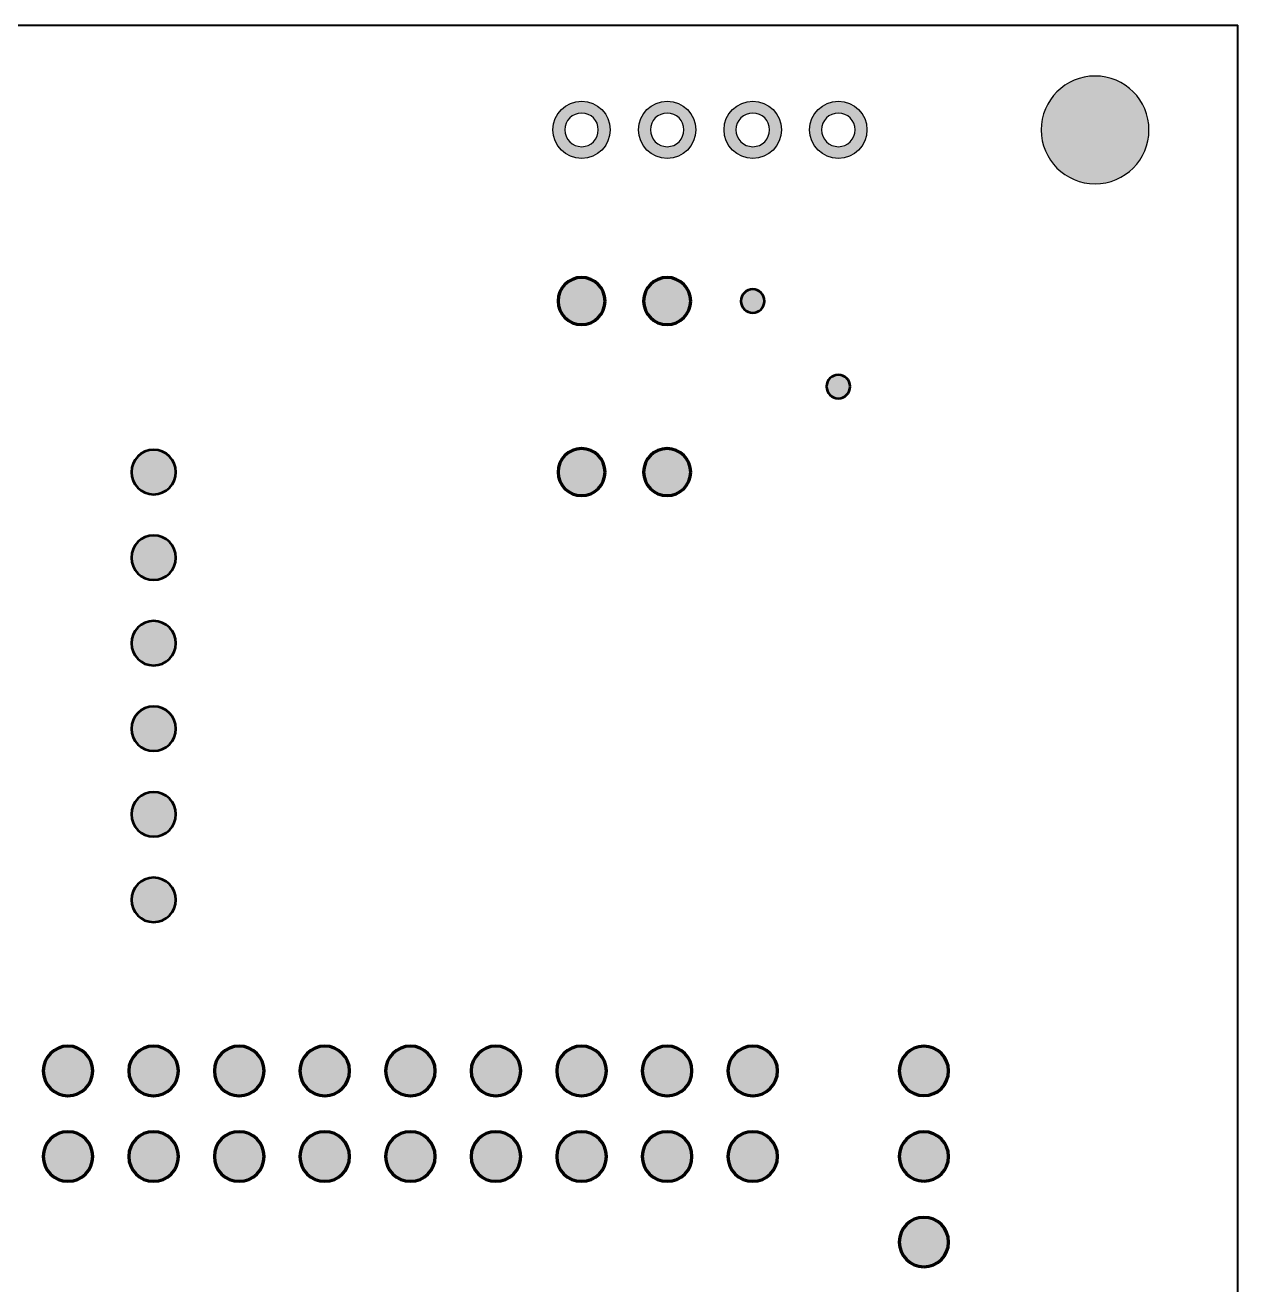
# Model space of a CAD drawing. Header units: inches. Extents: x 3.6 to 73.4, y 3.8 to 78.6.
# Drawn here: x 37.45 to 73.44, y 41.17 to 78.57 of the extents above; entities that cross this region are included whole.
import ezdxf

# ---------------------------------------------------------------- set-up
doc = ezdxf.new("R2010")
doc.units = ezdxf.units.IN
doc.header["$MEASUREMENT"] = 0
doc.layers.add('Layer 1', color=7, linetype='Continuous')

msp = doc.modelspace()

# ---------------------------------------------------------------- hatches: boundary and pattern name
at = {"layer": 'Layer 1'}
h = msp.add_hatch(color=7, dxfattribs=at)
h.dxf.hatch_style = 2
h.paths.add_polyline_path([(3.642, 78.561), (3.642, 3.764), (3.636, 3.764), (3.636, 3.769), (73.433, 3.769), (73.433, 3.764), (73.428, 3.764), (73.428, 78.561), (73.433, 78.561), (73.433, 78.555), (3.636, 78.555), (3.636, 78.561)])
h.paths.add_polyline_path([(3.636, 78.566), (73.433, 78.566), (73.439, 78.566), (73.439, 78.561), (73.439, 3.764), (73.439, 3.759), (73.433, 3.759), (3.636, 3.759), (3.631, 3.759), (3.631, 3.764), (3.631, 78.561), (3.631, 78.566)])
h = msp.add_hatch(color=7, dxfattribs=at)
edge = h.paths.add_edge_path()
edge.add_spline(control_points=[(70.803, 75.456), (70.803, 74.573), (70.087, 73.856), (69.203, 73.856), (68.32, 73.856), (67.603, 74.573), (67.603, 75.456), (67.603, 76.34), (68.32, 77.056), (69.203, 77.056), (70.087, 77.056), (70.803, 76.34), (70.803, 75.456)], knot_values=[0, 0, 0, 0, 1, 1, 1, 2, 2, 2, 3, 3, 3, 4, 4, 4, 4], degree=3, periodic=1)
h = msp.add_hatch(color=7, dxfattribs=at)
h.dxf.hatch_style = 2
edge = h.paths.add_edge_path()
edge.add_spline(control_points=[(53.967, 75.956), (54.244, 75.956), (54.461, 75.738), (54.461, 75.462), (54.461, 75.185), (54.244, 74.959), (53.967, 74.959), (53.691, 74.959), (53.465, 75.185), (53.465, 75.462), (53.465, 75.738), (53.691, 75.956), (53.967, 75.956)], knot_values=[0, 0, 0, 0, 1, 1, 1, 2, 2, 2, 3, 3, 3, 4, 4, 4, 4], degree=3, periodic=1)
edge = h.paths.add_edge_path()
edge.add_spline(control_points=[(53.967, 76.308), (53.498, 76.308), (53.112, 75.931), (53.112, 75.462), (53.112, 74.992), (53.498, 74.606), (53.967, 74.606), (54.437, 74.606), (54.814, 74.992), (54.814, 75.462), (54.814, 75.931), (54.437, 76.308), (53.967, 76.308)], knot_values=[0, 0, 0, 0, 1, 1, 1, 2, 2, 2, 3, 3, 3, 4, 4, 4, 4], degree=3, periodic=1)
h = msp.add_hatch(color=7, dxfattribs=at)
h.dxf.hatch_style = 2
edge = h.paths.add_edge_path()
edge.add_spline(control_points=[(56.507, 75.956), (56.784, 75.956), (57.001, 75.738), (57.001, 75.462), (57.001, 75.185), (56.784, 74.959), (56.507, 74.959), (56.231, 74.959), (56.005, 75.185), (56.005, 75.462), (56.005, 75.738), (56.231, 75.956), (56.507, 75.956)], knot_values=[0, 0, 0, 0, 1, 1, 1, 2, 2, 2, 3, 3, 3, 4, 4, 4, 4], degree=3, periodic=1)
edge = h.paths.add_edge_path()
edge.add_spline(control_points=[(56.507, 76.308), (56.038, 76.308), (55.652, 75.931), (55.652, 75.462), (55.652, 74.992), (56.038, 74.606), (56.507, 74.606), (56.977, 74.606), (57.354, 74.992), (57.354, 75.462), (57.354, 75.931), (56.977, 76.308), (56.507, 76.308)], knot_values=[0, 0, 0, 0, 1, 1, 1, 2, 2, 2, 3, 3, 3, 4, 4, 4, 4], degree=3, periodic=1)
h = msp.add_hatch(color=7, dxfattribs=at)
h.dxf.hatch_style = 2
edge = h.paths.add_edge_path()
edge.add_spline(control_points=[(59.047, 75.956), (59.324, 75.956), (59.541, 75.738), (59.541, 75.462), (59.541, 75.185), (59.324, 74.959), (59.047, 74.959), (58.771, 74.959), (58.545, 75.185), (58.545, 75.462), (58.545, 75.738), (58.771, 75.956), (59.047, 75.956)], knot_values=[0, 0, 0, 0, 1, 1, 1, 2, 2, 2, 3, 3, 3, 4, 4, 4, 4], degree=3, periodic=1)
edge = h.paths.add_edge_path()
edge.add_spline(control_points=[(59.047, 76.308), (58.578, 76.308), (58.192, 75.931), (58.192, 75.462), (58.192, 74.992), (58.578, 74.606), (59.047, 74.606), (59.517, 74.606), (59.894, 74.992), (59.894, 75.462), (59.894, 75.931), (59.517, 76.308), (59.047, 76.308)], knot_values=[0, 0, 0, 0, 1, 1, 1, 2, 2, 2, 3, 3, 3, 4, 4, 4, 4], degree=3, periodic=1)
h = msp.add_hatch(color=7, dxfattribs=at)
h.dxf.hatch_style = 2
edge = h.paths.add_edge_path()
edge.add_spline(control_points=[(61.587, 75.956), (61.864, 75.956), (62.081, 75.738), (62.081, 75.462), (62.081, 75.185), (61.864, 74.959), (61.587, 74.959), (61.311, 74.959), (61.085, 75.185), (61.085, 75.462), (61.085, 75.738), (61.311, 75.956), (61.587, 75.956)], knot_values=[0, 0, 0, 0, 1, 1, 1, 2, 2, 2, 3, 3, 3, 4, 4, 4, 4], degree=3, periodic=1)
edge = h.paths.add_edge_path()
edge.add_spline(control_points=[(61.587, 76.308), (61.118, 76.308), (60.732, 75.931), (60.732, 75.462), (60.732, 74.992), (61.118, 74.606), (61.587, 74.606), (62.057, 74.606), (62.434, 74.992), (62.434, 75.462), (62.434, 75.931), (62.057, 76.308), (61.587, 76.308)], knot_values=[0, 0, 0, 0, 1, 1, 1, 2, 2, 2, 3, 3, 3, 4, 4, 4, 4], degree=3, periodic=1)
h = msp.add_hatch(color=7, dxfattribs=at)
edge = h.paths.add_edge_path()
edge.add_spline(control_points=[(54.662, 70.376), (54.662, 69.991), (54.349, 69.678), (53.963, 69.678), (53.577, 69.678), (53.265, 69.991), (53.265, 70.376), (53.265, 70.762), (53.577, 71.075), (53.963, 71.075), (54.349, 71.075), (54.662, 70.762), (54.662, 70.376)], knot_values=[0, 0, 0, 0, 1, 1, 1, 2, 2, 2, 3, 3, 3, 4, 4, 4, 4], degree=3, periodic=1)
h = msp.add_hatch(color=7, dxfattribs=at)
edge = h.paths.add_edge_path()
edge.add_spline(control_points=[(57.202, 70.376), (57.202, 69.991), (56.889, 69.678), (56.503, 69.678), (56.117, 69.678), (55.805, 69.991), (55.805, 70.376), (55.805, 70.762), (56.117, 71.075), (56.503, 71.075), (56.889, 71.075), (57.202, 70.762), (57.202, 70.376)], knot_values=[0, 0, 0, 0, 1, 1, 1, 2, 2, 2, 3, 3, 3, 4, 4, 4, 4], degree=3, periodic=1)
h = msp.add_hatch(color=7, dxfattribs=at)
edge = h.paths.add_edge_path()
edge.add_spline(control_points=[(59.393, 70.376), (59.393, 70.183), (59.236, 70.026), (59.043, 70.026), (58.85, 70.026), (58.693, 70.183), (58.693, 70.376), (58.693, 70.57), (58.85, 70.726), (59.043, 70.726), (59.236, 70.726), (59.393, 70.57), (59.393, 70.376)], knot_values=[0, 0, 0, 0, 1, 1, 1, 2, 2, 2, 3, 3, 3, 4, 4, 4, 4], degree=3, periodic=1)
h = msp.add_hatch(color=7, dxfattribs=at)
edge = h.paths.add_edge_path()
edge.add_spline(control_points=[(61.933, 67.836), (61.933, 67.643), (61.776, 67.486), (61.583, 67.486), (61.39, 67.486), (61.233, 67.643), (61.233, 67.836), (61.233, 68.03), (61.39, 68.186), (61.583, 68.186), (61.776, 68.186), (61.933, 68.03), (61.933, 67.836)], knot_values=[0, 0, 0, 0, 1, 1, 1, 2, 2, 2, 3, 3, 3, 4, 4, 4, 4], degree=3, periodic=1)
h = msp.add_hatch(color=7, dxfattribs=at)
edge = h.paths.add_edge_path()
edge.add_spline(control_points=[(41.924, 65.296), (41.924, 64.932), (41.628, 64.636), (41.263, 64.636), (40.898, 64.636), (40.603, 64.932), (40.603, 65.296), (40.603, 65.661), (40.898, 65.957), (41.263, 65.957), (41.628, 65.957), (41.924, 65.661), (41.924, 65.296)], knot_values=[0, 0, 0, 0, 1, 1, 1, 2, 2, 2, 3, 3, 3, 4, 4, 4, 4], degree=3, periodic=1)
h = msp.add_hatch(color=7, dxfattribs=at)
edge = h.paths.add_edge_path()
edge.add_spline(control_points=[(54.662, 65.296), (54.662, 64.911), (54.349, 64.598), (53.963, 64.598), (53.577, 64.598), (53.265, 64.911), (53.265, 65.296), (53.265, 65.682), (53.577, 65.995), (53.963, 65.995), (54.349, 65.995), (54.662, 65.682), (54.662, 65.296)], knot_values=[0, 0, 0, 0, 1, 1, 1, 2, 2, 2, 3, 3, 3, 4, 4, 4, 4], degree=3, periodic=1)
h = msp.add_hatch(color=7, dxfattribs=at)
edge = h.paths.add_edge_path()
edge.add_spline(control_points=[(57.202, 65.296), (57.202, 64.911), (56.889, 64.598), (56.503, 64.598), (56.117, 64.598), (55.805, 64.911), (55.805, 65.296), (55.805, 65.682), (56.117, 65.995), (56.503, 65.995), (56.889, 65.995), (57.202, 65.682), (57.202, 65.296)], knot_values=[0, 0, 0, 0, 1, 1, 1, 2, 2, 2, 3, 3, 3, 4, 4, 4, 4], degree=3, periodic=1)
h = msp.add_hatch(color=7, dxfattribs=at)
edge = h.paths.add_edge_path()
edge.add_spline(control_points=[(41.924, 62.756), (41.924, 62.392), (41.628, 62.096), (41.263, 62.096), (40.898, 62.096), (40.603, 62.392), (40.603, 62.756), (40.603, 63.121), (40.898, 63.417), (41.263, 63.417), (41.628, 63.417), (41.924, 63.121), (41.924, 62.756)], knot_values=[0, 0, 0, 0, 1, 1, 1, 2, 2, 2, 3, 3, 3, 4, 4, 4, 4], degree=3, periodic=1)
h = msp.add_hatch(color=7, dxfattribs=at)
edge = h.paths.add_edge_path()
edge.add_spline(control_points=[(41.924, 60.216), (41.924, 59.852), (41.628, 59.556), (41.263, 59.556), (40.898, 59.556), (40.603, 59.852), (40.603, 60.216), (40.603, 60.581), (40.898, 60.877), (41.263, 60.877), (41.628, 60.877), (41.924, 60.581), (41.924, 60.216)], knot_values=[0, 0, 0, 0, 1, 1, 1, 2, 2, 2, 3, 3, 3, 4, 4, 4, 4], degree=3, periodic=1)
h = msp.add_hatch(color=7, dxfattribs=at)
edge = h.paths.add_edge_path()
edge.add_spline(control_points=[(41.924, 57.676), (41.924, 57.312), (41.628, 57.016), (41.263, 57.016), (40.898, 57.016), (40.603, 57.312), (40.603, 57.676), (40.603, 58.041), (40.898, 58.337), (41.263, 58.337), (41.628, 58.337), (41.924, 58.041), (41.924, 57.676)], knot_values=[0, 0, 0, 0, 1, 1, 1, 2, 2, 2, 3, 3, 3, 4, 4, 4, 4], degree=3, periodic=1)
h = msp.add_hatch(color=7, dxfattribs=at)
edge = h.paths.add_edge_path()
edge.add_spline(control_points=[(41.924, 55.136), (41.924, 54.772), (41.628, 54.476), (41.263, 54.476), (40.898, 54.476), (40.603, 54.772), (40.603, 55.136), (40.603, 55.501), (40.898, 55.797), (41.263, 55.797), (41.628, 55.797), (41.924, 55.501), (41.924, 55.136)], knot_values=[0, 0, 0, 0, 1, 1, 1, 2, 2, 2, 3, 3, 3, 4, 4, 4, 4], degree=3, periodic=1)
h = msp.add_hatch(color=7, dxfattribs=at)
edge = h.paths.add_edge_path()
edge.add_spline(control_points=[(41.924, 52.596), (41.924, 52.232), (41.628, 51.936), (41.263, 51.936), (40.898, 51.936), (40.603, 52.232), (40.603, 52.596), (40.603, 52.961), (40.898, 53.257), (41.263, 53.257), (41.628, 53.257), (41.924, 52.961), (41.924, 52.596)], knot_values=[0, 0, 0, 0, 1, 1, 1, 2, 2, 2, 3, 3, 3, 4, 4, 4, 4], degree=3, periodic=1)
h = msp.add_hatch(color=7, dxfattribs=at)
edge = h.paths.add_edge_path()
edge.add_spline(control_points=[(38.723, 48.253), (39.13, 48.253), (39.46, 47.923), (39.46, 47.516), (39.46, 47.109), (39.13, 46.78), (38.723, 46.78), (38.316, 46.78), (37.987, 47.109), (37.987, 47.516), (37.987, 47.923), (38.316, 48.253), (38.723, 48.253)], knot_values=[0, 0, 0, 0, 1, 1, 1, 2, 2, 2, 3, 3, 3, 4, 4, 4, 4], degree=3, periodic=1)
h = msp.add_hatch(color=7, dxfattribs=at)
edge = h.paths.add_edge_path()
edge.add_spline(control_points=[(41.263, 48.253), (41.67, 48.253), (42, 47.923), (42, 47.516), (42, 47.109), (41.67, 46.78), (41.263, 46.78), (40.856, 46.78), (40.527, 47.109), (40.527, 47.516), (40.527, 47.923), (40.856, 48.253), (41.263, 48.253)], knot_values=[0, 0, 0, 0, 1, 1, 1, 2, 2, 2, 3, 3, 3, 4, 4, 4, 4], degree=3, periodic=1)
h = msp.add_hatch(color=7, dxfattribs=at)
edge = h.paths.add_edge_path()
edge.add_spline(control_points=[(43.803, 48.253), (44.21, 48.253), (44.54, 47.923), (44.54, 47.516), (44.54, 47.109), (44.21, 46.78), (43.803, 46.78), (43.396, 46.78), (43.067, 47.109), (43.067, 47.516), (43.067, 47.923), (43.396, 48.253), (43.803, 48.253)], knot_values=[0, 0, 0, 0, 1, 1, 1, 2, 2, 2, 3, 3, 3, 4, 4, 4, 4], degree=3, periodic=1)
h = msp.add_hatch(color=7, dxfattribs=at)
edge = h.paths.add_edge_path()
edge.add_spline(control_points=[(46.343, 48.253), (46.75, 48.253), (47.08, 47.923), (47.08, 47.516), (47.08, 47.109), (46.75, 46.78), (46.343, 46.78), (45.936, 46.78), (45.606, 47.109), (45.606, 47.516), (45.606, 47.923), (45.936, 48.253), (46.343, 48.253)], knot_values=[0, 0, 0, 0, 1, 1, 1, 2, 2, 2, 3, 3, 3, 4, 4, 4, 4], degree=3, periodic=1)
h = msp.add_hatch(color=7, dxfattribs=at)
edge = h.paths.add_edge_path()
edge.add_spline(control_points=[(48.883, 48.253), (49.29, 48.253), (49.62, 47.923), (49.62, 47.516), (49.62, 47.109), (49.29, 46.78), (48.883, 46.78), (48.476, 46.78), (48.146, 47.109), (48.146, 47.516), (48.146, 47.923), (48.476, 48.253), (48.883, 48.253)], knot_values=[0, 0, 0, 0, 1, 1, 1, 2, 2, 2, 3, 3, 3, 4, 4, 4, 4], degree=3, periodic=1)
h = msp.add_hatch(color=7, dxfattribs=at)
edge = h.paths.add_edge_path()
edge.add_spline(control_points=[(51.423, 48.253), (51.83, 48.253), (52.16, 47.923), (52.16, 47.516), (52.16, 47.109), (51.83, 46.78), (51.423, 46.78), (51.016, 46.78), (50.686, 47.109), (50.686, 47.516), (50.686, 47.923), (51.016, 48.253), (51.423, 48.253)], knot_values=[0, 0, 0, 0, 1, 1, 1, 2, 2, 2, 3, 3, 3, 4, 4, 4, 4], degree=3, periodic=1)
h = msp.add_hatch(color=7, dxfattribs=at)
edge = h.paths.add_edge_path()
edge.add_spline(control_points=[(53.963, 48.253), (54.37, 48.253), (54.7, 47.923), (54.7, 47.516), (54.7, 47.109), (54.37, 46.78), (53.963, 46.78), (53.556, 46.78), (53.226, 47.109), (53.226, 47.516), (53.226, 47.923), (53.556, 48.253), (53.963, 48.253)], knot_values=[0, 0, 0, 0, 1, 1, 1, 2, 2, 2, 3, 3, 3, 4, 4, 4, 4], degree=3, periodic=1)
h = msp.add_hatch(color=7, dxfattribs=at)
edge = h.paths.add_edge_path()
edge.add_spline(control_points=[(56.503, 48.253), (56.91, 48.253), (57.24, 47.923), (57.24, 47.516), (57.24, 47.109), (56.91, 46.78), (56.503, 46.78), (56.096, 46.78), (55.766, 47.109), (55.766, 47.516), (55.766, 47.923), (56.096, 48.253), (56.503, 48.253)], knot_values=[0, 0, 0, 0, 1, 1, 1, 2, 2, 2, 3, 3, 3, 4, 4, 4, 4], degree=3, periodic=1)
h = msp.add_hatch(color=7, dxfattribs=at)
edge = h.paths.add_edge_path()
edge.add_spline(control_points=[(59.043, 48.253), (59.45, 48.253), (59.78, 47.923), (59.78, 47.516), (59.78, 47.109), (59.45, 46.78), (59.043, 46.78), (58.636, 46.78), (58.306, 47.109), (58.306, 47.516), (58.306, 47.923), (58.636, 48.253), (59.043, 48.253)], knot_values=[0, 0, 0, 0, 1, 1, 1, 2, 2, 2, 3, 3, 3, 4, 4, 4, 4], degree=3, periodic=1)
h = msp.add_hatch(color=7, dxfattribs=at)
edge = h.paths.add_edge_path()
edge.add_spline(control_points=[(64.123, 46.784), (63.718, 46.784), (63.39, 47.112), (63.39, 47.516), (63.39, 47.921), (63.718, 48.249), (64.123, 48.249), (64.528, 48.249), (64.856, 47.921), (64.856, 47.516), (64.856, 47.112), (64.528, 46.784), (64.123, 46.784)], knot_values=[0, 0, 0, 0, 1, 1, 1, 2, 2, 2, 3, 3, 3, 4, 4, 4, 4], degree=3, periodic=1)
h = msp.add_hatch(color=7, dxfattribs=at)
edge = h.paths.add_edge_path()
edge.add_spline(control_points=[(38.723, 45.713), (39.13, 45.713), (39.46, 45.383), (39.46, 44.976), (39.46, 44.569), (39.13, 44.24), (38.723, 44.24), (38.316, 44.24), (37.987, 44.569), (37.987, 44.976), (37.987, 45.383), (38.316, 45.713), (38.723, 45.713)], knot_values=[0, 0, 0, 0, 1, 1, 1, 2, 2, 2, 3, 3, 3, 4, 4, 4, 4], degree=3, periodic=1)
h = msp.add_hatch(color=7, dxfattribs=at)
edge = h.paths.add_edge_path()
edge.add_spline(control_points=[(41.263, 45.713), (41.67, 45.713), (42, 45.383), (42, 44.976), (42, 44.569), (41.67, 44.24), (41.263, 44.24), (40.856, 44.24), (40.527, 44.569), (40.527, 44.976), (40.527, 45.383), (40.856, 45.713), (41.263, 45.713)], knot_values=[0, 0, 0, 0, 1, 1, 1, 2, 2, 2, 3, 3, 3, 4, 4, 4, 4], degree=3, periodic=1)
h = msp.add_hatch(color=7, dxfattribs=at)
edge = h.paths.add_edge_path()
edge.add_spline(control_points=[(43.803, 45.713), (44.21, 45.713), (44.54, 45.383), (44.54, 44.976), (44.54, 44.569), (44.21, 44.24), (43.803, 44.24), (43.396, 44.24), (43.067, 44.569), (43.067, 44.976), (43.067, 45.383), (43.396, 45.713), (43.803, 45.713)], knot_values=[0, 0, 0, 0, 1, 1, 1, 2, 2, 2, 3, 3, 3, 4, 4, 4, 4], degree=3, periodic=1)
h = msp.add_hatch(color=7, dxfattribs=at)
edge = h.paths.add_edge_path()
edge.add_spline(control_points=[(46.343, 45.713), (46.75, 45.713), (47.08, 45.383), (47.08, 44.976), (47.08, 44.569), (46.75, 44.24), (46.343, 44.24), (45.936, 44.24), (45.606, 44.569), (45.606, 44.976), (45.606, 45.383), (45.936, 45.713), (46.343, 45.713)], knot_values=[0, 0, 0, 0, 1, 1, 1, 2, 2, 2, 3, 3, 3, 4, 4, 4, 4], degree=3, periodic=1)
h = msp.add_hatch(color=7, dxfattribs=at)
edge = h.paths.add_edge_path()
edge.add_spline(control_points=[(48.883, 45.713), (49.29, 45.713), (49.62, 45.383), (49.62, 44.976), (49.62, 44.569), (49.29, 44.24), (48.883, 44.24), (48.476, 44.24), (48.146, 44.569), (48.146, 44.976), (48.146, 45.383), (48.476, 45.713), (48.883, 45.713)], knot_values=[0, 0, 0, 0, 1, 1, 1, 2, 2, 2, 3, 3, 3, 4, 4, 4, 4], degree=3, periodic=1)
h = msp.add_hatch(color=7, dxfattribs=at)
edge = h.paths.add_edge_path()
edge.add_spline(control_points=[(51.423, 45.713), (51.83, 45.713), (52.16, 45.383), (52.16, 44.976), (52.16, 44.569), (51.83, 44.24), (51.423, 44.24), (51.016, 44.24), (50.686, 44.569), (50.686, 44.976), (50.686, 45.383), (51.016, 45.713), (51.423, 45.713)], knot_values=[0, 0, 0, 0, 1, 1, 1, 2, 2, 2, 3, 3, 3, 4, 4, 4, 4], degree=3, periodic=1)
h = msp.add_hatch(color=7, dxfattribs=at)
edge = h.paths.add_edge_path()
edge.add_spline(control_points=[(53.963, 45.713), (54.37, 45.713), (54.7, 45.383), (54.7, 44.976), (54.7, 44.569), (54.37, 44.24), (53.963, 44.24), (53.556, 44.24), (53.226, 44.569), (53.226, 44.976), (53.226, 45.383), (53.556, 45.713), (53.963, 45.713)], knot_values=[0, 0, 0, 0, 1, 1, 1, 2, 2, 2, 3, 3, 3, 4, 4, 4, 4], degree=3, periodic=1)
h = msp.add_hatch(color=7, dxfattribs=at)
edge = h.paths.add_edge_path()
edge.add_spline(control_points=[(56.503, 45.713), (56.91, 45.713), (57.24, 45.383), (57.24, 44.976), (57.24, 44.569), (56.91, 44.24), (56.503, 44.24), (56.096, 44.24), (55.766, 44.569), (55.766, 44.976), (55.766, 45.383), (56.096, 45.713), (56.503, 45.713)], knot_values=[0, 0, 0, 0, 1, 1, 1, 2, 2, 2, 3, 3, 3, 4, 4, 4, 4], degree=3, periodic=1)
h = msp.add_hatch(color=7, dxfattribs=at)
edge = h.paths.add_edge_path()
edge.add_spline(control_points=[(59.043, 45.713), (59.45, 45.713), (59.78, 45.383), (59.78, 44.976), (59.78, 44.569), (59.45, 44.24), (59.043, 44.24), (58.636, 44.24), (58.306, 44.569), (58.306, 44.976), (58.306, 45.383), (58.636, 45.713), (59.043, 45.713)], knot_values=[0, 0, 0, 0, 1, 1, 1, 2, 2, 2, 3, 3, 3, 4, 4, 4, 4], degree=3, periodic=1)
h = msp.add_hatch(color=7, dxfattribs=at)
edge = h.paths.add_edge_path()
edge.add_spline(control_points=[(64.123, 44.244), (63.718, 44.244), (63.39, 44.572), (63.39, 44.976), (63.39, 45.381), (63.718, 45.709), (64.123, 45.709), (64.528, 45.709), (64.856, 45.381), (64.856, 44.976), (64.856, 44.572), (64.528, 44.244), (64.123, 44.244)], knot_values=[0, 0, 0, 0, 1, 1, 1, 2, 2, 2, 3, 3, 3, 4, 4, 4, 4], degree=3, periodic=1)
h = msp.add_hatch(color=7, dxfattribs=at)
edge = h.paths.add_edge_path()
edge.add_spline(control_points=[(64.123, 41.704), (63.718, 41.704), (63.39, 42.032), (63.39, 42.436), (63.39, 42.841), (63.718, 43.169), (64.123, 43.169), (64.528, 43.169), (64.856, 42.841), (64.856, 42.436), (64.856, 42.032), (64.528, 41.704), (64.123, 41.704)], knot_values=[0, 0, 0, 0, 1, 1, 1, 2, 2, 2, 3, 3, 3, 4, 4, 4, 4], degree=3, periodic=1)

# ---------------------------------------------------------------- linework, layer by layer
at = {"layer": 'Layer 1', "color": 7, "lineweight": 35}
for points in [[(3.636, 78.566), (73.433, 78.566), (73.439, 78.566), (73.439, 78.561), (73.439, 3.764), (73.439, 3.759), (73.433, 3.759), (3.636, 3.759), (3.631, 3.759), (3.631, 3.764), (3.631, 78.561), (3.631, 78.566), (3.636, 78.566)], [(3.642, 78.561), (3.642, 3.764), (3.636, 3.764), (3.636, 3.769), (73.433, 3.769), (73.433, 3.764), (73.428, 3.764), (73.428, 78.561), (73.433, 78.561), (73.433, 78.555), (3.636, 78.555), (3.636, 78.561), (3.642, 78.561)]]:
    msp.add_lwpolyline(points, dxfattribs=at)
at = {"layer": 'Layer 1', "lineweight": 0}
for points in [[(70.803, 75.456), (70.803, 74.573), (70.087, 73.856), (69.203, 73.856), (68.32, 73.856), (67.603, 74.573), (67.603, 75.456), (67.603, 76.34), (68.32, 77.056), (69.203, 77.056), (70.087, 77.056), (70.803, 76.34), (70.803, 75.456)], [(53.967, 76.308), (53.498, 76.308), (53.112, 75.931), (53.112, 75.462), (53.112, 74.992), (53.498, 74.606), (53.967, 74.606), (54.437, 74.606), (54.814, 74.992), (54.814, 75.462), (54.814, 75.931), (54.437, 76.308), (53.967, 76.308)], [(56.507, 76.308), (56.038, 76.308), (55.652, 75.931), (55.652, 75.462), (55.652, 74.992), (56.038, 74.606), (56.507, 74.606), (56.977, 74.606), (57.354, 74.992), (57.354, 75.462), (57.354, 75.931), (56.977, 76.308), (56.507, 76.308)], [(59.047, 76.308), (58.578, 76.308), (58.192, 75.931), (58.192, 75.462), (58.192, 74.992), (58.578, 74.606), (59.047, 74.606), (59.517, 74.606), (59.894, 74.992), (59.894, 75.462), (59.894, 75.931), (59.517, 76.308), (59.047, 76.308)], [(61.587, 76.308), (61.118, 76.308), (60.732, 75.931), (60.732, 75.462), (60.732, 74.992), (61.118, 74.606), (61.587, 74.606), (62.057, 74.606), (62.434, 74.992), (62.434, 75.462), (62.434, 75.931), (62.057, 76.308), (61.587, 76.308)], [(53.967, 75.956), (54.244, 75.956), (54.461, 75.738), (54.461, 75.462), (54.461, 75.185), (54.244, 74.959), (53.967, 74.959), (53.691, 74.959), (53.465, 75.185), (53.465, 75.462), (53.465, 75.738), (53.691, 75.956), (53.967, 75.956)], [(56.507, 75.956), (56.784, 75.956), (57.001, 75.738), (57.001, 75.462), (57.001, 75.185), (56.784, 74.959), (56.507, 74.959), (56.231, 74.959), (56.005, 75.185), (56.005, 75.462), (56.005, 75.738), (56.231, 75.956), (56.507, 75.956)], [(59.047, 75.956), (59.324, 75.956), (59.541, 75.738), (59.541, 75.462), (59.541, 75.185), (59.324, 74.959), (59.047, 74.959), (58.771, 74.959), (58.545, 75.185), (58.545, 75.462), (58.545, 75.738), (58.771, 75.956), (59.047, 75.956)], [(61.587, 75.956), (61.864, 75.956), (62.081, 75.738), (62.081, 75.462), (62.081, 75.185), (61.864, 74.959), (61.587, 74.959), (61.311, 74.959), (61.085, 75.185), (61.085, 75.462), (61.085, 75.738), (61.311, 75.956), (61.587, 75.956)], [(54.662, 70.376), (54.662, 69.991), (54.349, 69.678), (53.963, 69.678), (53.577, 69.678), (53.265, 69.991), (53.265, 70.376), (53.265, 70.762), (53.577, 71.075), (53.963, 71.075), (54.349, 71.075), (54.662, 70.762), (54.662, 70.376)], [(57.202, 70.376), (57.202, 69.991), (56.889, 69.678), (56.503, 69.678), (56.117, 69.678), (55.805, 69.991), (55.805, 70.376), (55.805, 70.762), (56.117, 71.075), (56.503, 71.075), (56.889, 71.075), (57.202, 70.762), (57.202, 70.376)], [(59.393, 70.376), (59.393, 70.183), (59.236, 70.026), (59.043, 70.026), (58.85, 70.026), (58.693, 70.183), (58.693, 70.376), (58.693, 70.57), (58.85, 70.726), (59.043, 70.726), (59.236, 70.726), (59.393, 70.57), (59.393, 70.376)], [(61.933, 67.836), (61.933, 67.643), (61.776, 67.486), (61.583, 67.486), (61.39, 67.486), (61.233, 67.643), (61.233, 67.836), (61.233, 68.03), (61.39, 68.186), (61.583, 68.186), (61.776, 68.186), (61.933, 68.03), (61.933, 67.836)], [(41.924, 65.296), (41.924, 64.932), (41.628, 64.636), (41.263, 64.636), (40.898, 64.636), (40.603, 64.932), (40.603, 65.296), (40.603, 65.661), (40.898, 65.957), (41.263, 65.957), (41.628, 65.957), (41.924, 65.661), (41.924, 65.296)], [(54.662, 65.296), (54.662, 64.911), (54.349, 64.598), (53.963, 64.598), (53.577, 64.598), (53.265, 64.911), (53.265, 65.296), (53.265, 65.682), (53.577, 65.995), (53.963, 65.995), (54.349, 65.995), (54.662, 65.682), (54.662, 65.296)], [(57.202, 65.296), (57.202, 64.911), (56.889, 64.598), (56.503, 64.598), (56.117, 64.598), (55.805, 64.911), (55.805, 65.296), (55.805, 65.682), (56.117, 65.995), (56.503, 65.995), (56.889, 65.995), (57.202, 65.682), (57.202, 65.296)], [(41.924, 62.756), (41.924, 62.392), (41.628, 62.096), (41.263, 62.096), (40.898, 62.096), (40.603, 62.392), (40.603, 62.756), (40.603, 63.121), (40.898, 63.417), (41.263, 63.417), (41.628, 63.417), (41.924, 63.121), (41.924, 62.756)], [(41.924, 60.216), (41.924, 59.852), (41.628, 59.556), (41.263, 59.556), (40.898, 59.556), (40.603, 59.852), (40.603, 60.216), (40.603, 60.581), (40.898, 60.877), (41.263, 60.877), (41.628, 60.877), (41.924, 60.581), (41.924, 60.216)], [(41.924, 57.676), (41.924, 57.312), (41.628, 57.016), (41.263, 57.016), (40.898, 57.016), (40.603, 57.312), (40.603, 57.676), (40.603, 58.041), (40.898, 58.337), (41.263, 58.337), (41.628, 58.337), (41.924, 58.041), (41.924, 57.676)], [(41.924, 55.136), (41.924, 54.772), (41.628, 54.476), (41.263, 54.476), (40.898, 54.476), (40.603, 54.772), (40.603, 55.136), (40.603, 55.501), (40.898, 55.797), (41.263, 55.797), (41.628, 55.797), (41.924, 55.501), (41.924, 55.136)], [(41.924, 52.596), (41.924, 52.232), (41.628, 51.936), (41.263, 51.936), (40.898, 51.936), (40.603, 52.232), (40.603, 52.596), (40.603, 52.961), (40.898, 53.257), (41.263, 53.257), (41.628, 53.257), (41.924, 52.961), (41.924, 52.596)], [(38.723, 48.253), (39.13, 48.253), (39.46, 47.923), (39.46, 47.516), (39.46, 47.109), (39.13, 46.78), (38.723, 46.78), (38.316, 46.78), (37.987, 47.109), (37.987, 47.516), (37.987, 47.923), (38.316, 48.253), (38.723, 48.253)], [(41.263, 48.253), (41.67, 48.253), (42, 47.923), (42, 47.516), (42, 47.109), (41.67, 46.78), (41.263, 46.78), (40.856, 46.78), (40.527, 47.109), (40.527, 47.516), (40.527, 47.923), (40.856, 48.253), (41.263, 48.253)], [(43.803, 48.253), (44.21, 48.253), (44.54, 47.923), (44.54, 47.516), (44.54, 47.109), (44.21, 46.78), (43.803, 46.78), (43.396, 46.78), (43.067, 47.109), (43.067, 47.516), (43.067, 47.923), (43.396, 48.253), (43.803, 48.253)], [(46.343, 48.253), (46.75, 48.253), (47.08, 47.923), (47.08, 47.516), (47.08, 47.109), (46.75, 46.78), (46.343, 46.78), (45.936, 46.78), (45.606, 47.109), (45.606, 47.516), (45.606, 47.923), (45.936, 48.253), (46.343, 48.253)], [(48.883, 48.253), (49.29, 48.253), (49.62, 47.923), (49.62, 47.516), (49.62, 47.109), (49.29, 46.78), (48.883, 46.78), (48.476, 46.78), (48.146, 47.109), (48.146, 47.516), (48.146, 47.923), (48.476, 48.253), (48.883, 48.253)], [(51.423, 48.253), (51.83, 48.253), (52.16, 47.923), (52.16, 47.516), (52.16, 47.109), (51.83, 46.78), (51.423, 46.78), (51.016, 46.78), (50.686, 47.109), (50.686, 47.516), (50.686, 47.923), (51.016, 48.253), (51.423, 48.253)], [(53.963, 48.253), (54.37, 48.253), (54.7, 47.923), (54.7, 47.516), (54.7, 47.109), (54.37, 46.78), (53.963, 46.78), (53.556, 46.78), (53.226, 47.109), (53.226, 47.516), (53.226, 47.923), (53.556, 48.253), (53.963, 48.253)], [(56.503, 48.253), (56.91, 48.253), (57.24, 47.923), (57.24, 47.516), (57.24, 47.109), (56.91, 46.78), (56.503, 46.78), (56.096, 46.78), (55.766, 47.109), (55.766, 47.516), (55.766, 47.923), (56.096, 48.253), (56.503, 48.253)], [(59.043, 48.253), (59.45, 48.253), (59.78, 47.923), (59.78, 47.516), (59.78, 47.109), (59.45, 46.78), (59.043, 46.78), (58.636, 46.78), (58.306, 47.109), (58.306, 47.516), (58.306, 47.923), (58.636, 48.253), (59.043, 48.253)], [(64.123, 46.784), (63.718, 46.784), (63.39, 47.112), (63.39, 47.516), (63.39, 47.921), (63.718, 48.249), (64.123, 48.249), (64.528, 48.249), (64.856, 47.921), (64.856, 47.516), (64.856, 47.112), (64.528, 46.784), (64.123, 46.784)], [(38.723, 45.713), (39.13, 45.713), (39.46, 45.383), (39.46, 44.976), (39.46, 44.569), (39.13, 44.24), (38.723, 44.24), (38.316, 44.24), (37.987, 44.569), (37.987, 44.976), (37.987, 45.383), (38.316, 45.713), (38.723, 45.713)], [(41.263, 45.713), (41.67, 45.713), (42, 45.383), (42, 44.976), (42, 44.569), (41.67, 44.24), (41.263, 44.24), (40.856, 44.24), (40.527, 44.569), (40.527, 44.976), (40.527, 45.383), (40.856, 45.713), (41.263, 45.713)], [(43.803, 45.713), (44.21, 45.713), (44.54, 45.383), (44.54, 44.976), (44.54, 44.569), (44.21, 44.24), (43.803, 44.24), (43.396, 44.24), (43.067, 44.569), (43.067, 44.976), (43.067, 45.383), (43.396, 45.713), (43.803, 45.713)], [(46.343, 45.713), (46.75, 45.713), (47.08, 45.383), (47.08, 44.976), (47.08, 44.569), (46.75, 44.24), (46.343, 44.24), (45.936, 44.24), (45.606, 44.569), (45.606, 44.976), (45.606, 45.383), (45.936, 45.713), (46.343, 45.713)], [(48.883, 45.713), (49.29, 45.713), (49.62, 45.383), (49.62, 44.976), (49.62, 44.569), (49.29, 44.24), (48.883, 44.24), (48.476, 44.24), (48.146, 44.569), (48.146, 44.976), (48.146, 45.383), (48.476, 45.713), (48.883, 45.713)], [(51.423, 45.713), (51.83, 45.713), (52.16, 45.383), (52.16, 44.976), (52.16, 44.569), (51.83, 44.24), (51.423, 44.24), (51.016, 44.24), (50.686, 44.569), (50.686, 44.976), (50.686, 45.383), (51.016, 45.713), (51.423, 45.713)], [(53.963, 45.713), (54.37, 45.713), (54.7, 45.383), (54.7, 44.976), (54.7, 44.569), (54.37, 44.24), (53.963, 44.24), (53.556, 44.24), (53.226, 44.569), (53.226, 44.976), (53.226, 45.383), (53.556, 45.713), (53.963, 45.713)], [(56.503, 45.713), (56.91, 45.713), (57.24, 45.383), (57.24, 44.976), (57.24, 44.569), (56.91, 44.24), (56.503, 44.24), (56.096, 44.24), (55.766, 44.569), (55.766, 44.976), (55.766, 45.383), (56.096, 45.713), (56.503, 45.713)], [(59.043, 45.713), (59.45, 45.713), (59.78, 45.383), (59.78, 44.976), (59.78, 44.569), (59.45, 44.24), (59.043, 44.24), (58.636, 44.24), (58.306, 44.569), (58.306, 44.976), (58.306, 45.383), (58.636, 45.713), (59.043, 45.713)], [(64.123, 44.244), (63.718, 44.244), (63.39, 44.572), (63.39, 44.976), (63.39, 45.381), (63.718, 45.709), (64.123, 45.709), (64.528, 45.709), (64.856, 45.381), (64.856, 44.976), (64.856, 44.572), (64.528, 44.244), (64.123, 44.244)], [(64.123, 41.704), (63.718, 41.704), (63.39, 42.032), (63.39, 42.436), (63.39, 42.841), (63.718, 43.169), (64.123, 43.169), (64.528, 43.169), (64.856, 42.841), (64.856, 42.436), (64.856, 42.032), (64.528, 41.704), (64.123, 41.704)]]:
    msp.add_open_spline(points, degree=3, knots=[0, 0, 0, 0, 1, 1, 1, 2, 2, 2, 3, 3, 3, 4, 4, 4, 4], dxfattribs=at)
at = {"layer": 'Layer 1', "color": 7, "lineweight": 25}
for points in [[(70.803, 75.456), (70.803, 74.573), (70.087, 73.856), (69.203, 73.856), (68.32, 73.856), (67.603, 74.573), (67.603, 75.456), (67.603, 76.34), (68.32, 77.056), (69.203, 77.056), (70.087, 77.056), (70.803, 76.34), (70.803, 75.456)], [(53.967, 76.308), (53.498, 76.308), (53.112, 75.931), (53.112, 75.462), (53.112, 74.992), (53.498, 74.606), (53.967, 74.606), (54.437, 74.606), (54.814, 74.992), (54.814, 75.462), (54.814, 75.931), (54.437, 76.308), (53.967, 76.308)], [(56.507, 76.308), (56.038, 76.308), (55.652, 75.931), (55.652, 75.462), (55.652, 74.992), (56.038, 74.606), (56.507, 74.606), (56.977, 74.606), (57.354, 74.992), (57.354, 75.462), (57.354, 75.931), (56.977, 76.308), (56.507, 76.308)], [(59.047, 76.308), (58.578, 76.308), (58.192, 75.931), (58.192, 75.462), (58.192, 74.992), (58.578, 74.606), (59.047, 74.606), (59.517, 74.606), (59.894, 74.992), (59.894, 75.462), (59.894, 75.931), (59.517, 76.308), (59.047, 76.308)], [(61.587, 76.308), (61.118, 76.308), (60.732, 75.931), (60.732, 75.462), (60.732, 74.992), (61.118, 74.606), (61.587, 74.606), (62.057, 74.606), (62.434, 74.992), (62.434, 75.462), (62.434, 75.931), (62.057, 76.308), (61.587, 76.308)], [(53.967, 75.956), (54.244, 75.956), (54.461, 75.738), (54.461, 75.462), (54.461, 75.185), (54.244, 74.959), (53.967, 74.959), (53.691, 74.959), (53.465, 75.185), (53.465, 75.462), (53.465, 75.738), (53.691, 75.956), (53.967, 75.956)], [(56.507, 75.956), (56.784, 75.956), (57.001, 75.738), (57.001, 75.462), (57.001, 75.185), (56.784, 74.959), (56.507, 74.959), (56.231, 74.959), (56.005, 75.185), (56.005, 75.462), (56.005, 75.738), (56.231, 75.956), (56.507, 75.956)], [(59.047, 75.956), (59.324, 75.956), (59.541, 75.738), (59.541, 75.462), (59.541, 75.185), (59.324, 74.959), (59.047, 74.959), (58.771, 74.959), (58.545, 75.185), (58.545, 75.462), (58.545, 75.738), (58.771, 75.956), (59.047, 75.956)], [(61.587, 75.956), (61.864, 75.956), (62.081, 75.738), (62.081, 75.462), (62.081, 75.185), (61.864, 74.959), (61.587, 74.959), (61.311, 74.959), (61.085, 75.185), (61.085, 75.462), (61.085, 75.738), (61.311, 75.956), (61.587, 75.956)]]:
    msp.add_open_spline(points, degree=3, knots=[0, 0, 0, 0, 1, 1, 1, 2, 2, 2, 3, 3, 3, 4, 4, 4, 4], dxfattribs=at)
at = {"layer": 'Layer 1', "color": 7, "lineweight": 80}
for points in [[(54.662, 70.376), (54.662, 69.991), (54.349, 69.678), (53.963, 69.678), (53.577, 69.678), (53.265, 69.991), (53.265, 70.376), (53.265, 70.762), (53.577, 71.075), (53.963, 71.075), (54.349, 71.075), (54.662, 70.762), (54.662, 70.376)], [(57.202, 70.376), (57.202, 69.991), (56.889, 69.678), (56.503, 69.678), (56.117, 69.678), (55.805, 69.991), (55.805, 70.376), (55.805, 70.762), (56.117, 71.075), (56.503, 71.075), (56.889, 71.075), (57.202, 70.762), (57.202, 70.376)], [(54.662, 65.296), (54.662, 64.911), (54.349, 64.598), (53.963, 64.598), (53.577, 64.598), (53.265, 64.911), (53.265, 65.296), (53.265, 65.682), (53.577, 65.995), (53.963, 65.995), (54.349, 65.995), (54.662, 65.682), (54.662, 65.296)], [(57.202, 65.296), (57.202, 64.911), (56.889, 64.598), (56.503, 64.598), (56.117, 64.598), (55.805, 64.911), (55.805, 65.296), (55.805, 65.682), (56.117, 65.995), (56.503, 65.995), (56.889, 65.995), (57.202, 65.682), (57.202, 65.296)], [(38.723, 48.253), (39.13, 48.253), (39.46, 47.923), (39.46, 47.516), (39.46, 47.109), (39.13, 46.78), (38.723, 46.78), (38.316, 46.78), (37.987, 47.109), (37.987, 47.516), (37.987, 47.923), (38.316, 48.253), (38.723, 48.253)], [(41.263, 48.253), (41.67, 48.253), (42, 47.923), (42, 47.516), (42, 47.109), (41.67, 46.78), (41.263, 46.78), (40.856, 46.78), (40.527, 47.109), (40.527, 47.516), (40.527, 47.923), (40.856, 48.253), (41.263, 48.253)], [(43.803, 48.253), (44.21, 48.253), (44.54, 47.923), (44.54, 47.516), (44.54, 47.109), (44.21, 46.78), (43.803, 46.78), (43.396, 46.78), (43.067, 47.109), (43.067, 47.516), (43.067, 47.923), (43.396, 48.253), (43.803, 48.253)], [(46.343, 48.253), (46.75, 48.253), (47.08, 47.923), (47.08, 47.516), (47.08, 47.109), (46.75, 46.78), (46.343, 46.78), (45.936, 46.78), (45.606, 47.109), (45.606, 47.516), (45.606, 47.923), (45.936, 48.253), (46.343, 48.253)], [(48.883, 48.253), (49.29, 48.253), (49.62, 47.923), (49.62, 47.516), (49.62, 47.109), (49.29, 46.78), (48.883, 46.78), (48.476, 46.78), (48.146, 47.109), (48.146, 47.516), (48.146, 47.923), (48.476, 48.253), (48.883, 48.253)], [(51.423, 48.253), (51.83, 48.253), (52.16, 47.923), (52.16, 47.516), (52.16, 47.109), (51.83, 46.78), (51.423, 46.78), (51.016, 46.78), (50.686, 47.109), (50.686, 47.516), (50.686, 47.923), (51.016, 48.253), (51.423, 48.253)], [(53.963, 48.253), (54.37, 48.253), (54.7, 47.923), (54.7, 47.516), (54.7, 47.109), (54.37, 46.78), (53.963, 46.78), (53.556, 46.78), (53.226, 47.109), (53.226, 47.516), (53.226, 47.923), (53.556, 48.253), (53.963, 48.253)], [(56.503, 48.253), (56.91, 48.253), (57.24, 47.923), (57.24, 47.516), (57.24, 47.109), (56.91, 46.78), (56.503, 46.78), (56.096, 46.78), (55.766, 47.109), (55.766, 47.516), (55.766, 47.923), (56.096, 48.253), (56.503, 48.253)], [(59.043, 48.253), (59.45, 48.253), (59.78, 47.923), (59.78, 47.516), (59.78, 47.109), (59.45, 46.78), (59.043, 46.78), (58.636, 46.78), (58.306, 47.109), (58.306, 47.516), (58.306, 47.923), (58.636, 48.253), (59.043, 48.253)], [(38.723, 45.713), (39.13, 45.713), (39.46, 45.383), (39.46, 44.976), (39.46, 44.569), (39.13, 44.24), (38.723, 44.24), (38.316, 44.24), (37.987, 44.569), (37.987, 44.976), (37.987, 45.383), (38.316, 45.713), (38.723, 45.713)], [(41.263, 45.713), (41.67, 45.713), (42, 45.383), (42, 44.976), (42, 44.569), (41.67, 44.24), (41.263, 44.24), (40.856, 44.24), (40.527, 44.569), (40.527, 44.976), (40.527, 45.383), (40.856, 45.713), (41.263, 45.713)], [(43.803, 45.713), (44.21, 45.713), (44.54, 45.383), (44.54, 44.976), (44.54, 44.569), (44.21, 44.24), (43.803, 44.24), (43.396, 44.24), (43.067, 44.569), (43.067, 44.976), (43.067, 45.383), (43.396, 45.713), (43.803, 45.713)], [(46.343, 45.713), (46.75, 45.713), (47.08, 45.383), (47.08, 44.976), (47.08, 44.569), (46.75, 44.24), (46.343, 44.24), (45.936, 44.24), (45.606, 44.569), (45.606, 44.976), (45.606, 45.383), (45.936, 45.713), (46.343, 45.713)], [(48.883, 45.713), (49.29, 45.713), (49.62, 45.383), (49.62, 44.976), (49.62, 44.569), (49.29, 44.24), (48.883, 44.24), (48.476, 44.24), (48.146, 44.569), (48.146, 44.976), (48.146, 45.383), (48.476, 45.713), (48.883, 45.713)], [(51.423, 45.713), (51.83, 45.713), (52.16, 45.383), (52.16, 44.976), (52.16, 44.569), (51.83, 44.24), (51.423, 44.24), (51.016, 44.24), (50.686, 44.569), (50.686, 44.976), (50.686, 45.383), (51.016, 45.713), (51.423, 45.713)], [(53.963, 45.713), (54.37, 45.713), (54.7, 45.383), (54.7, 44.976), (54.7, 44.569), (54.37, 44.24), (53.963, 44.24), (53.556, 44.24), (53.226, 44.569), (53.226, 44.976), (53.226, 45.383), (53.556, 45.713), (53.963, 45.713)], [(56.503, 45.713), (56.91, 45.713), (57.24, 45.383), (57.24, 44.976), (57.24, 44.569), (56.91, 44.24), (56.503, 44.24), (56.096, 44.24), (55.766, 44.569), (55.766, 44.976), (55.766, 45.383), (56.096, 45.713), (56.503, 45.713)], [(59.043, 45.713), (59.45, 45.713), (59.78, 45.383), (59.78, 44.976), (59.78, 44.569), (59.45, 44.24), (59.043, 44.24), (58.636, 44.24), (58.306, 44.569), (58.306, 44.976), (58.306, 45.383), (58.636, 45.713), (59.043, 45.713)]]:
    msp.add_open_spline(points, degree=3, knots=[0, 0, 0, 0, 1, 1, 1, 2, 2, 2, 3, 3, 3, 4, 4, 4, 4], dxfattribs=at)
at = {"layer": 'Layer 1', "color": 7, "lineweight": 53}
for points in [[(59.393, 70.376), (59.393, 70.183), (59.236, 70.026), (59.043, 70.026), (58.85, 70.026), (58.693, 70.183), (58.693, 70.376), (58.693, 70.57), (58.85, 70.726), (59.043, 70.726), (59.236, 70.726), (59.393, 70.57), (59.393, 70.376)], [(61.933, 67.836), (61.933, 67.643), (61.776, 67.486), (61.583, 67.486), (61.39, 67.486), (61.233, 67.643), (61.233, 67.836), (61.233, 68.03), (61.39, 68.186), (61.583, 68.186), (61.776, 68.186), (61.933, 68.03), (61.933, 67.836)], [(41.924, 65.296), (41.924, 64.932), (41.628, 64.636), (41.263, 64.636), (40.898, 64.636), (40.603, 64.932), (40.603, 65.296), (40.603, 65.661), (40.898, 65.957), (41.263, 65.957), (41.628, 65.957), (41.924, 65.661), (41.924, 65.296)], [(41.924, 62.756), (41.924, 62.392), (41.628, 62.096), (41.263, 62.096), (40.898, 62.096), (40.603, 62.392), (40.603, 62.756), (40.603, 63.121), (40.898, 63.417), (41.263, 63.417), (41.628, 63.417), (41.924, 63.121), (41.924, 62.756)], [(41.924, 60.216), (41.924, 59.852), (41.628, 59.556), (41.263, 59.556), (40.898, 59.556), (40.603, 59.852), (40.603, 60.216), (40.603, 60.581), (40.898, 60.877), (41.263, 60.877), (41.628, 60.877), (41.924, 60.581), (41.924, 60.216)], [(41.924, 57.676), (41.924, 57.312), (41.628, 57.016), (41.263, 57.016), (40.898, 57.016), (40.603, 57.312), (40.603, 57.676), (40.603, 58.041), (40.898, 58.337), (41.263, 58.337), (41.628, 58.337), (41.924, 58.041), (41.924, 57.676)], [(41.924, 55.136), (41.924, 54.772), (41.628, 54.476), (41.263, 54.476), (40.898, 54.476), (40.603, 54.772), (40.603, 55.136), (40.603, 55.501), (40.898, 55.797), (41.263, 55.797), (41.628, 55.797), (41.924, 55.501), (41.924, 55.136)], [(41.924, 52.596), (41.924, 52.232), (41.628, 51.936), (41.263, 51.936), (40.898, 51.936), (40.603, 52.232), (40.603, 52.596), (40.603, 52.961), (40.898, 53.257), (41.263, 53.257), (41.628, 53.257), (41.924, 52.961), (41.924, 52.596)]]:
    msp.add_open_spline(points, degree=3, knots=[0, 0, 0, 0, 1, 1, 1, 2, 2, 2, 3, 3, 3, 4, 4, 4, 4], dxfattribs=at)
at = {"layer": 'Layer 1', "color": 7, "lineweight": 70}
for points in [[(64.123, 46.784), (63.718, 46.784), (63.39, 47.112), (63.39, 47.516), (63.39, 47.921), (63.718, 48.249), (64.123, 48.249), (64.528, 48.249), (64.856, 47.921), (64.856, 47.516), (64.856, 47.112), (64.528, 46.784), (64.123, 46.784)], [(64.123, 44.244), (63.718, 44.244), (63.39, 44.572), (63.39, 44.976), (63.39, 45.381), (63.718, 45.709), (64.123, 45.709), (64.528, 45.709), (64.856, 45.381), (64.856, 44.976), (64.856, 44.572), (64.528, 44.244), (64.123, 44.244)], [(64.123, 41.704), (63.718, 41.704), (63.39, 42.032), (63.39, 42.436), (63.39, 42.841), (63.718, 43.169), (64.123, 43.169), (64.528, 43.169), (64.856, 42.841), (64.856, 42.436), (64.856, 42.032), (64.528, 41.704), (64.123, 41.704)]]:
    msp.add_open_spline(points, degree=3, knots=[0, 0, 0, 0, 1, 1, 1, 2, 2, 2, 3, 3, 3, 4, 4, 4, 4], dxfattribs=at)

doc.saveas('drawing.dxf')
